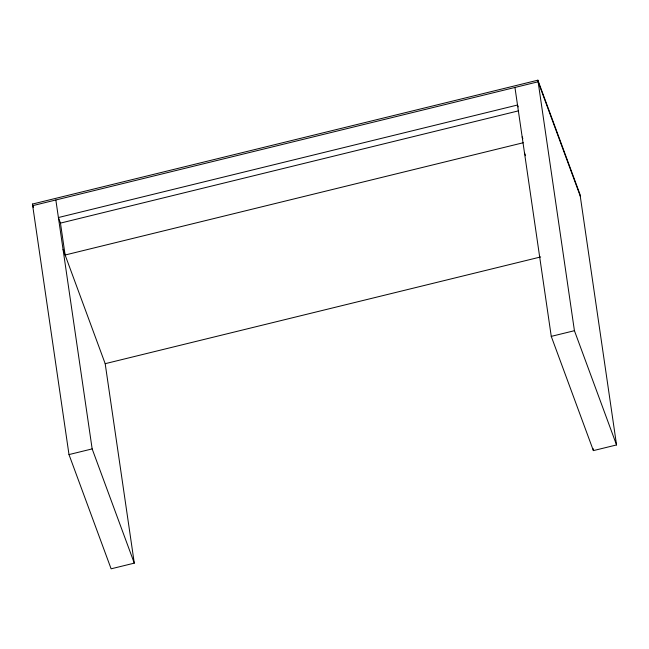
<?xml version="1.0" encoding="UTF-8"?>
<svg xmlns="http://www.w3.org/2000/svg" width="649" height="649" viewBox="0 0 649 649"><rect width="100%" height="100%" fill="white"/><g stroke="black" fill="none" stroke-linecap="round" stroke-linejoin="round"><path stroke-width="0.97" d="M63.067 249.451L105.187 363.683L134.286 563.137L111.117 568.816L68.997 454.576L32.45 204.062L537.883 80.184L580.003 194.424L616.55 444.938L593.381 450.609L551.261 336.377L514.949 87.461M518.194 106.874L517.513 105.016L58.41 217.537L60.462 223.11L518.583 110.825M523.24 142.739L65.119 255.016L60.462 223.11M105.187 363.683L540.69 256.939M68.997 454.576L92.158 448.905L134.286 563.137M551.261 336.377L574.43 330.698L616.55 444.938M580.238 196.014L538.118 81.782L32.685 205.66L33.383 207.55M522.169 136.923L522.851 138.781M524.497 152.88L525.536 155.711M32.45 204.062L33.497 206.901M593.089 448.605L593.381 450.609M537.883 80.184L574.43 330.698M55.846 199.981L92.158 448.905"/></g></svg>
